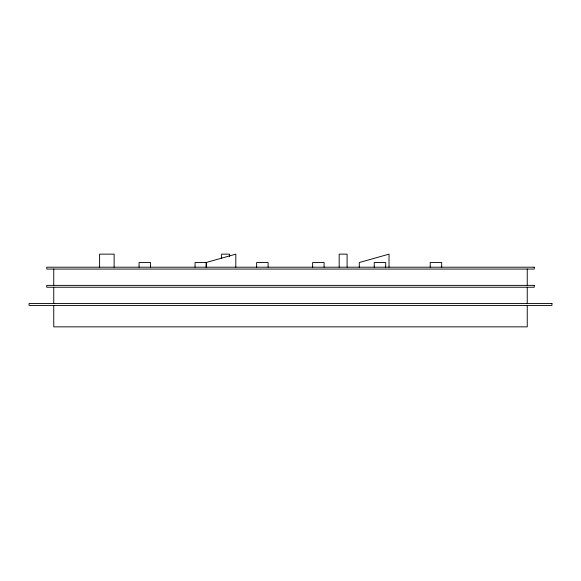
<?xml version="1.0" encoding="UTF-8"?>
<svg xmlns="http://www.w3.org/2000/svg" width="581" height="581" viewBox="0 0 581 581"><rect width="100%" height="100%" fill="white"/><g stroke="black" fill="none" stroke-linecap="round" stroke-linejoin="round"><path stroke-width="0.87" d="M527.25 269.061L527.25 285.373M527.25 287.239L527.25 303.551M527.25 305.417L527.25 326.856L53.75 326.856L53.75 305.417M441.676 267.195L441.676 262.532L430.223 262.532L430.223 267.195M389.023 267.195L389.023 254.144L359.283 262.532L359.283 267.195M385.682 267.195L385.682 262.532L374.237 262.532L374.237 267.195M347.097 267.195L347.097 254.144L339.173 254.144L339.173 267.195M324.096 267.195L324.096 262.532L312.643 262.532L312.643 267.195M268.102 267.195L268.102 262.532L256.649 262.532L256.649 267.195M235.813 267.195L235.813 254.144L206.073 262.532L206.073 267.195M229.517 256.758L229.517 254.144L221.593 254.144L221.593 258.494M206.509 267.195L206.509 262.532L195.056 262.532L195.056 267.195M150.515 267.195L150.515 262.532L139.07 262.532L139.07 267.195M114.13 267.195L114.13 254.144L99.605 254.144L99.605 267.195M53.75 269.061L53.75 285.373M53.75 287.239L53.75 303.551M534.237 267.195L46.763 267.195L46.763 269.061L534.237 269.061L534.237 267.195M534.237 285.373L46.763 285.373L46.763 287.239L534.237 287.239L534.237 285.373M551.95 303.551L29.05 303.551L29.05 305.417L551.95 305.417L551.95 303.551"/></g></svg>
